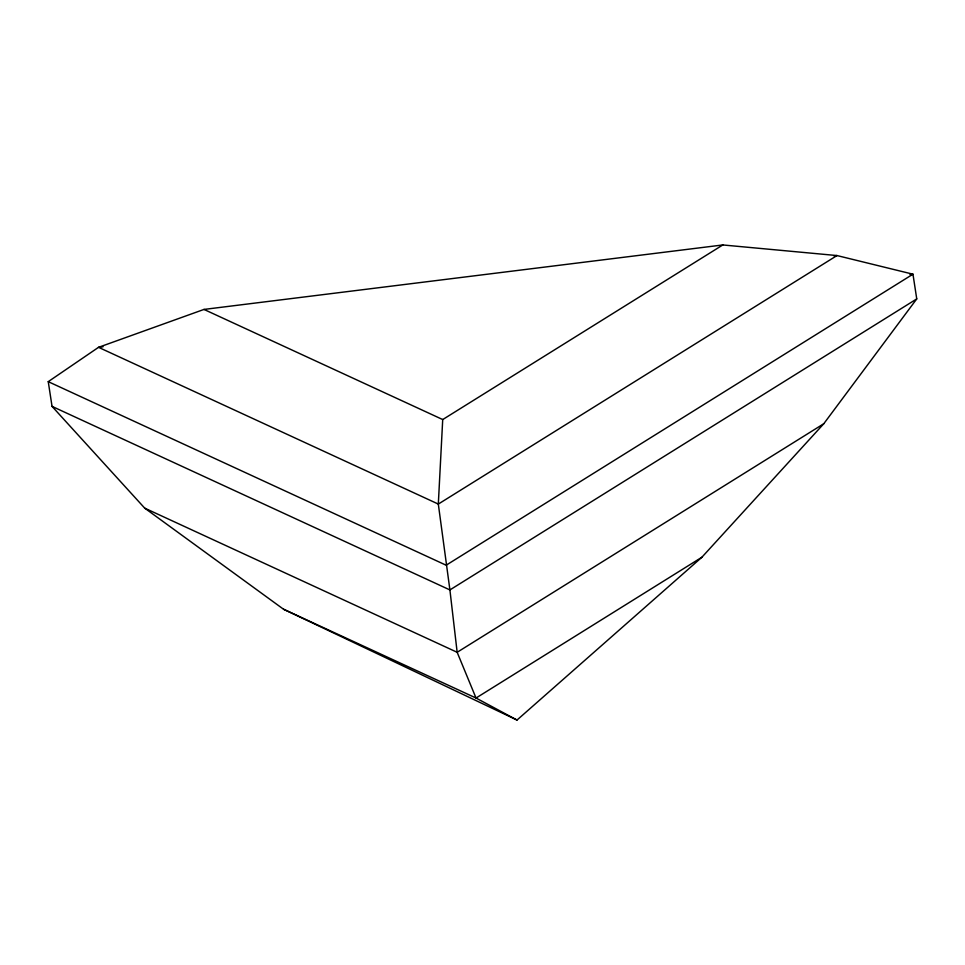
<?xml version="1.0" encoding="UTF-8"?>
<svg xmlns="http://www.w3.org/2000/svg" width="965" height="965" viewBox="0 0 965 965"><rect width="100%" height="100%" fill="white"/><g stroke="black" fill="none" stroke-linecap="round" stroke-linejoin="round"><path stroke-width="1.45" d="M722.821 244.953L442.718 419.558L438.315 504.08L449.907 589.929L457.157 652.292L476.034 698.033L517.011 720.047L701.905 557.227L823.772 423.744L916.75 298.909L912.962 274.193L836.993 255.556L722.821 244.953L203.989 309.427L98.539 347.328L48.25 381.657L52.038 406.374L144.702 508.133L283.529 609.229L517.011 720.047M916.75 298.909L449.907 589.929L52.038 406.374M823.772 423.744L457.157 652.292L144.702 508.133M701.905 557.227L476.034 698.033L283.529 609.229M103.026 346.773L98.539 347.328L438.315 504.08L836.993 255.556L834.001 255.93M909.971 274.567L912.962 274.193L446.132 565.213L48.25 381.657M203.989 309.427L442.718 419.558"/></g></svg>
